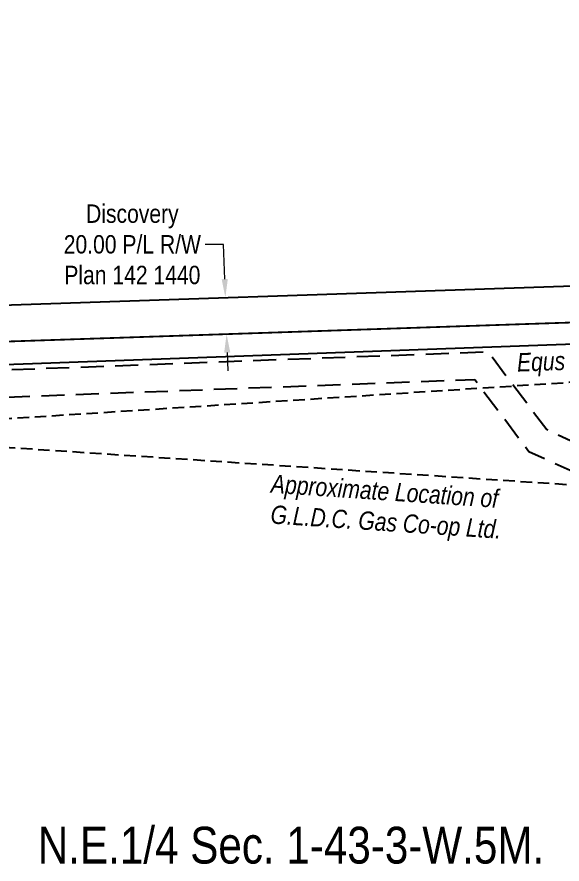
# Model space of a CAD drawing. Extents: x 665644 to 688844, y 5825051 to 5844826.
# Drawn here: x 682508.4 to 682804.4, y 5840191.3 to 5840651.8 of the extents above; entities that cross this region are included whole.
import ezdxf
from ezdxf.enums import TextEntityAlignment as Align

# ---------------------------------------------------------------- set-up
doc = ezdxf.new("R2010")
doc.units = 0
doc.header["$LTSCALE"] = 5
doc.header["$PDSIZE"] = 0.5
doc.linetypes.add('foc-ACCESSROAD', pattern=[3.75, 2.5, -1.25])
doc.linetypes.add('UG_PIPE', pattern=[1.875, 1.25, -0.625])
doc.layers.get('Defpoints').update_dxf_attribs({"color": 9})
for name, color, linetype in [('AS-PIPE-UG', 44, 'UG_PIPE'), ('AS-POWER', 104, 'foc-POWER'), ('AS-POWER-T', 104, 'Continuous'), ('C-SYMBOL', 7, 'Continuous'), ('F-AR', 190, 'foc-ACCESSROAD'), ('F-RW', 190, 'Continuous'), ('L-SEC', 7, 'Continuous')]:
    doc.layers.add(name, color=color, linetype=linetype)
doc.layers.add('F-RW-T', color=190, linetype='Continuous', lineweight=9)
doc.styles.add('175L', font='ARIALN.TTF', dxfattribs={"height": 20})
doc.styles.add('80CG', font='ARIALN.TTF', dxfattribs={"height": 10})
doc.styles.add('foc-LtypeFont', font='ARIALN.TTF', dxfattribs={"height": 7.35})
doc.linetypes.add('foc-POWER', pattern='A,6,-1,["P",foc-LtypeFont,S=0.2,R=0,X=-0.625,Y=-0.75],-1.24,4', length=12.24)
doc.dimstyles.new('Compass 5 000', dxfattribs={"dimscale": 5, "dimtxt": 9, "dimasz": 2, "dimexe": 0.2, "dimexo": 0.0625, "dimgap": 0.5, "dimtad": 0, "dimtih": 1, "dimtoh": 1, "dimzin": 0, "dimdsep": 46, "dimtxsty": '80CG', "dimcen": 0.1, "dimse1": 1, "dimse2": 1, "dimclrd": 256, "dimclrt": 256, "dimaunit": 1, "dimadec": 4, "dimazin": 0, "dimtfac": 0.06, "dimtofl": 0, "dimtmove": 0, "dimatfit": 1, "dimfxl": 0.2, "dimtolj": 1, "dimtzin": 0, "dimlwd": -1, "dimarcsym": 0})

# ---------------------------------------------------------------- blocks, each defined once
blk = doc.blocks.new('*D1419')
at = {"layer": 'Defpoints', "color": 0, "transparency": 16777216}
for p in [(682532.39, 5840496.32), (682533.07, 5840476.37), (682622.23, 5840479.37)]:
    blk.add_point(p, dxfattribs=at)
at = {"layer": 'F-RW-T', "transparency": 16777216}
for p, q in [((682620.59, 5840528.16), (682610.59, 5840528.16)), ((682621.23, 5840509.32), (682620.59, 5840528.16)), ((682622.57, 5840469.38), (682622.91, 5840459.38))]:
    blk.add_line(p, q, dxfattribs=at)
for points in [[(682622.89, 5840509.38), (682619.56, 5840509.26), (682621.56, 5840499.33)], [(682624.24, 5840469.43), (682620.9, 5840469.32), (682622.23, 5840479.37)]]:
    blk.add_solid(points, dxfattribs=at)
at = {"layer": 'F-RW-T', "transparency": 16777216, "insert": (682571.05, 5840528.16), "char_height": 10, "attachment_point": 5, "style": '80CG'}
blk.add_mtext('\\A1;Discovery\\P20.00 P/L R/W\\PPlan 142 1440', dxfattribs=at)

msp = doc.modelspace()

# ---------------------------------------------------------------- linework, layer by layer
at = {"layer": 'AS-PIPE-UG', "flags": 128}
for points in [[(682143.844, 5840410.214), (683056.673, 5840469.311), (683253.647, 5840471.094), (683280.61, 5840362.548)], [(683012.653, 5840398.162), (682895.183, 5840391.659), (682315.377, 5840430.19), (682143.185, 5840428.026)]]:
    msp.add_lwpolyline(points, dxfattribs=at)
at = {"layer": 'AS-POWER', "flags": 128}
msp.add_lwpolyline([(682142.375, 5840449.935), (683055.638, 5840483.094)], dxfattribs=at)
at = {"layer": 'F-AR', "flags": 128}
msp.add_lwpolyline([(682227.042, 5841053.827), (682244.23, 5840485.331), (682252.951, 5840473.31), (682263.323, 5840459.013), (682347.578, 5840454.194), (682764.288, 5840469.847), (682796.035, 5840427.525), (682827.645, 5840413.176), (683050.512, 5840420.568), (683051.073, 5840405.579), (682824.638, 5840398.068), (682786.339, 5840415.453), (682757.002, 5840454.563), (682347.431, 5840439.178), (682255.361, 5840444.444), (682240.81, 5840464.502), (682229.376, 5840480.261), (682212.053, 5841053.256)], close=True, dxfattribs=at)
at = {"layer": 'F-RW', "flags": 128}
msp.add_lwpolyline([(682138.552, 5840553.293), (682210.898, 5840555.863), (682238.4, 5840556.676), (682246.25, 5840556.909), (682264.157, 5840557.437), (682299.094, 5840558.615), (682451.716, 5840493.604), (682815.793, 5840505.875), (682870.012, 5840557.67), (682933.892, 5840559.825), (682934.548, 5840540.362), (682878.301, 5840537.964), (682824.072, 5840486.159), (682447.975, 5840473.487), (682295.341, 5840538.502), (682246.799, 5840536.867), (682239.163, 5840536.61), (682207.138, 5840535.543), (682139.293, 5840533.251)], dxfattribs=at)
at = {"layer": 'L-SEC', "flags": 128}
msp.add_lwpolyline([(683047.772, 5840493.697), (682241.828, 5840466.563)], dxfattribs=at)

# ---------------------------------------------------------------- texts
at = {"layer": 'AS-PIPE-UG', "insert": (682626.95, 5840404.476), "char_height": 10, "attachment_point": 1, "rotation": 356.19806, "style": '175L'}
msp.add_mtext_dynamic_manual_height_columns('\\pi19.835;{\\fArial Narrow|b0|i1|c0|p34;Approximate Location of\\P\\pi20.759;G.L.D.C. Gas Co-op Ltd.}', width=164.71119, gutter_width=100, heights=[0], dxfattribs=at)
at = {"layer": 'AS-POWER-T', "insert": (682778.168, 5840468.984), "char_height": 10, "attachment_point": 1, "rotation": 1.92827, "style": '175L'}
msp.add_mtext_dynamic_manual_height_columns('\\pi1.5916;{\\fArial Narrow|b0|i1|c0|p34;Equs O/H Power Line}', width=112.50109, gutter_width=100, heights=[0], dxfattribs=at)
at = {"layer": 'C-SYMBOL', "color": 3, "style": '175L'}
msp.add_text('N.E.1/4 Sec. 1-43-3-W.5M.', height=20, dxfattribs=at).set_placement((682657.209, 5840185.626), align=Align.BOTTOM_CENTER)

# ---------------------------------------------------------------- dimensions: what is measured, and where the dimension line sits
at = {"layer": 'F-RW-T'}
dim = msp.add_linear_dim(base=(682622.234, 5840479.37), p1=(682532.395, 5840496.323), p2=(682533.066, 5840476.368), angle=271.92827, text='Discovery\\P20.00 P/L R/W\\PPlan 142 1440', dimstyle='Compass 5 000', dxfattribs=at)
dim.commit()
dim.dimension.update_dxf_attribs({"geometry": '*D1419', "text_midpoint": (682571.051, 5840528.165), "dimtype": 161})

doc.saveas('drawing.dxf')
